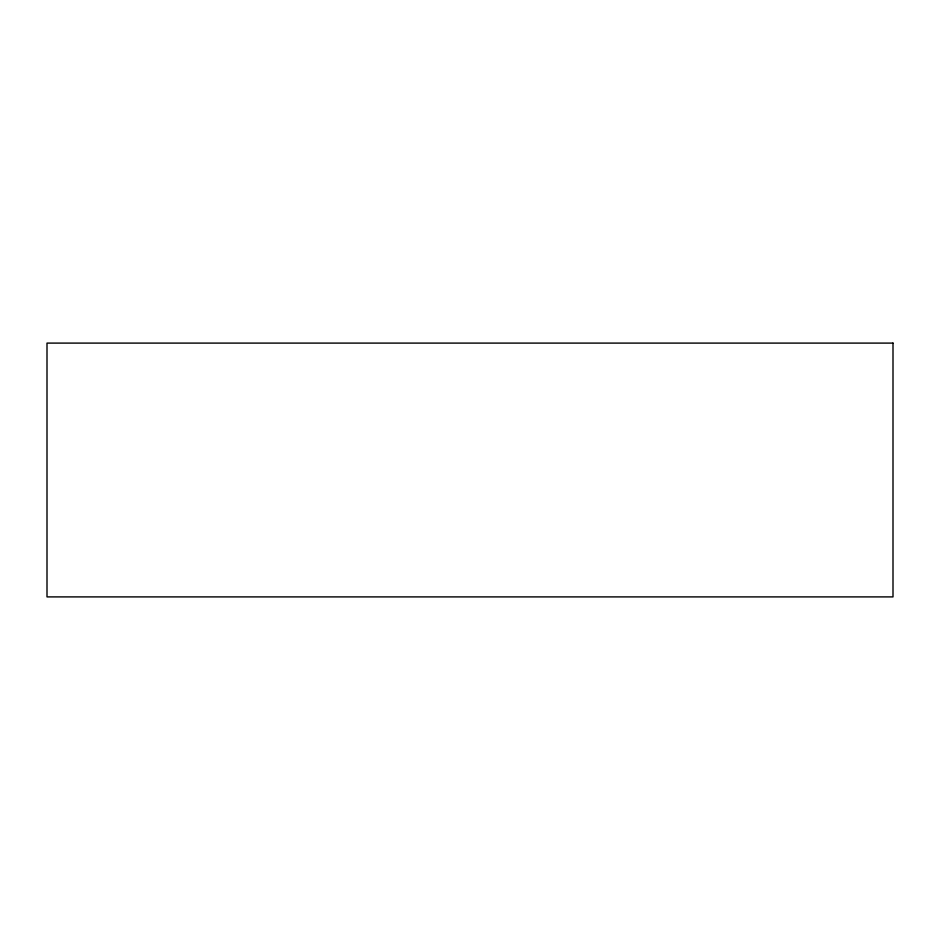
<?xml version="1.0" encoding="UTF-8"?>
<svg xmlns="http://www.w3.org/2000/svg" width="940" height="940" viewBox="0 0 940 940"><rect width="100%" height="100%" fill="white"/><g stroke="black" fill="none" stroke-linecap="round" stroke-linejoin="round"><path stroke-width="1.41" d="M893 343.1L47 343.1L47 596.9L893 596.9L893 343.1"/></g></svg>
